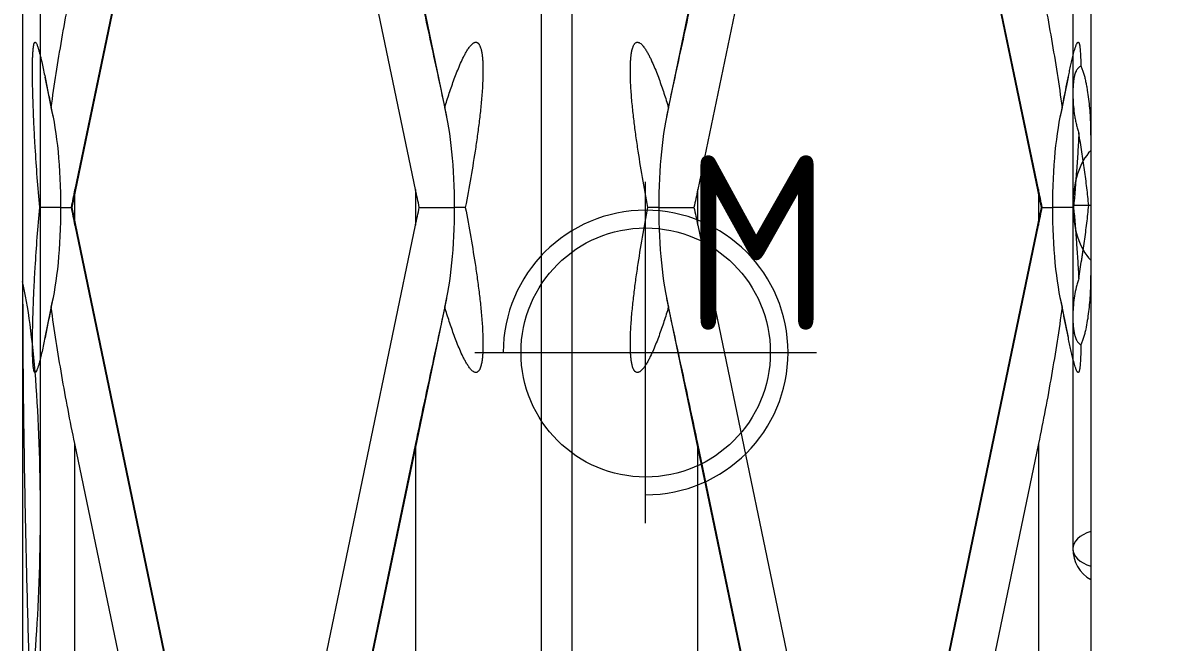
# Model space of a CAD drawing. Header units: millimetres. Extents: x -11315 to -10468, y 63511 to 64027.
# Drawn here: x -11283.1 to -11219.5, y 63875.8 to 63910.7 of the extents above; entities that cross this region are included whole.
import ezdxf

# ---------------------------------------------------------------- set-up
doc = ezdxf.new("R2010")
doc.units = ezdxf.units.MM
doc.linetypes.add('CENTER', pattern=[0])
doc.linetypes.add('DASHED', pattern=[0])
for name, color, linetype, lineweight in [('DIM', 4, 'Continuous', 20), ('PUNCH', 2, 'Continuous', 20), ('PUNCH_W', 7, 'Continuous', 20)]:
    doc.layers.add(name, color=color, linetype=linetype, lineweight=lineweight)
doc.styles.add('gbenor', font='gbenor.shx', dxfattribs={"bigfont": 'gbcbig.shx'})
doc.styles.add('TXT', font='txt.shx', dxfattribs={"width": 0.8, "bigfont": 'ctxt.shx'})
doc.dimstyles.new('零件', dxfattribs={"dimscale": 1.5, "dimtxt": 8, "dimasz": 1, "dimexe": 0, "dimexo": 0, "dimgap": 0, "dimtad": 1, "dimtxsty": 'TXT', "dimcen": 0, "dimclrd": 252, "dimclre": 252, "dimclrt": 4, "dimazin": 3, "dimtp": 0.001, "dimtm": 0.001, "dimtfac": 1, "dimtmove": 0, "dimatfit": 3, "dimlwd": 5, "dimlwe": 5})

# ---------------------------------------------------------------- blocks, each defined once
blk = doc.blocks.new('*D1107')
at = {"layer": 'Defpoints', "color": 0}
for p in [(-11223.085, 63922.114), (-11210.635, 63922.114), (-11283.085, 63772.114)]:
    blk.add_point(p, dxfattribs=at)
at = {"layer": 'DIM', "color": 252, "linetype": 'Continuous', "lineweight": 5}
blk.add_line((-11223.085, 63922.114), (-11187.321, 63922.114), dxfattribs=at)
at = {"layer": 'DIM', "color": 4, "lineweight": 5, "insert": (-11198.978, 63928.114), "char_height": 12, "attachment_point": 5, "style": 'TXT'}
blk.add_mtext('150', dxfattribs=at)
blk = doc.blocks.new('*D1110')
at = {"layer": 'Defpoints', "color": 0}
for p in [(-11223.085, 63934.564), (-11223.085, 63922.114), (-11283.085, 63772.114)]:
    blk.add_point(p, dxfattribs=at)
at = {"layer": 'DIM', "color": 252, "linetype": 'Continuous', "lineweight": 5}
for p, q in [((-11223.085, 63931.564), (-11223.085, 63949.649)), ((-11223.085, 63928.564), (-11223.085, 63931.564)), ((-11223.085, 63922.114), (-11223.085, 63928.564))]:
    blk.add_line(p, q, dxfattribs=at)
at = {"layer": 'DIM', "color": 4, "lineweight": 5, "insert": (-11229.085, 63942.107), "char_height": 12, "attachment_point": 5, "rotation": 90, "style": 'TXT'}
blk.add_mtext('60', dxfattribs=at)

msp = doc.modelspace()

# ---------------------------------------------------------------- linework, layer by layer
at = {"layer": 'PUNCH', "color": 11, "linetype": 'Continuous', "lineweight": 5}
for p, q in [((-11283.085, 63922.114), (-11283.085, 63772.114)), ((-11223.085, 63922.114), (-11223.085, 63772.114))]:
    msp.add_line(p, q, dxfattribs=at)
at = {"layer": 'PUNCH', "color": 11, "linetype": 'DASHED', "lineweight": 5, "ltscale": 0.554867}
for p, q in [((-11282.085, 63883.105), (-11282.085, 63922.114)), ((-11280.305, 63900.274), (-11275.763, 63922.114)), ((-11275.822, 63922.114), (-11280.156, 63901.275)), ((-11261.014, 63901.275), (-11265.348, 63922.114)), ((-11259.258, 63905.389), (-11262.736, 63922.114)), ((-11243.435, 63922.114), (-11246.913, 63905.389)), ((-11240.822, 63922.114), (-11245.156, 63901.275)), ((-11230.407, 63922.114), (-11225.865, 63900.274)), ((-11226.014, 63901.275), (-11230.348, 63922.114)), ((-11224.085, 63919.691), (-11224.085, 63900.384)), ((-11281.369, 63905.389), (-11281.827, 63907.587)), ((-11224.344, 63907.587), (-11224.801, 63905.389)), ((-11280.934, 63900.274), (-11282.126, 63900.274)), ((-11280.934, 63900.274), (-11280.305, 63900.274)), ((-11270.313, 63852.229), (-11280.305, 63900.274)), ((-11260.801, 63900.274), (-11258.822, 63900.274)), ((-11258.217, 63900.274), (-11258.822, 63900.274)), ((-11247.348, 63900.274), (-11247.954, 63900.274)), ((-11247.348, 63900.274), (-11245.37, 63900.274)), ((-11225.865, 63900.274), (-11235.857, 63852.229)), ((-11225.865, 63900.274), (-11225.237, 63900.274)), ((-11224.045, 63900.274), (-11225.237, 63900.274)), ((-11224.085, 63900.384), (-11224.085, 63881.077)), ((-11223.085, 63900.384), (-11224.085, 63900.384)), ((-11280.156, 63899.273), (-11270.585, 63853.252)), ((-11270.585, 63853.252), (-11261.014, 63899.273)), ((-11245.156, 63899.273), (-11235.585, 63853.252)), ((-11235.585, 63853.252), (-11226.014, 63899.273)), ((-11281.827, 63892.96), (-11281.369, 63895.159)), ((-11269.25, 63847.114), (-11259.258, 63895.159)), ((-11246.913, 63895.159), (-11236.921, 63847.114)), ((-11224.801, 63895.159), (-11224.344, 63892.96)), ((-11271.862, 63847.114), (-11280.156, 63886.996)), ((-11261.014, 63886.996), (-11269.309, 63847.114)), ((-11236.862, 63847.114), (-11245.156, 63886.996)), ((-11226.014, 63886.996), (-11234.309, 63847.114)), ((-11282.085, 63847.114), (-11282.085, 63883.106))]:
    msp.add_line(p, q, dxfattribs=at)
at = {"layer": 'PUNCH', "color": 155, "linetype": 'DASHED', "lineweight": 5, "ltscale": 0.554867}
for p, q in [((-11253.943, 63858.372), (-11253.943, 63922.114)), ((-11252.227, 63922.114), (-11252.227, 63858.372)), ((-11280.156, 63899.273), (-11280.156, 63901.275)), ((-11261.014, 63901.275), (-11261.014, 63899.273)), ((-11245.156, 63899.273), (-11245.156, 63901.275)), ((-11226.014, 63901.275), (-11226.014, 63899.273)), ((-11280.156, 63807.231), (-11280.156, 63886.996)), ((-11261.014, 63886.996), (-11261.014, 63856.063)), ((-11245.156, 63856.063), (-11245.156, 63886.996)), ((-11226.014, 63886.996), (-11226.014, 63807.231))]:
    msp.add_line(p, q, dxfattribs=at)
at = {"layer": 'PUNCH', "color": 42, "linetype": 'Continuous', "lineweight": 5}
msp.add_circle((-11248.085, 63892.114), 7.003, dxfattribs=at)
msp.add_arc((-11248.085, 63892.114), 8, 270, 180, dxfattribs=at)
at = {"layer": 'PUNCH', "color": 11, "linetype": 'DASHED', "lineweight": 5, "ltscale": 0.554867}
msp.add_arc((-11222.085, 63881.077), 2, 180, 240, dxfattribs=at)
for centre, major_axis, ratio, start_param, end_param in [((-11282.348, 63900.274), (0, 7.088), 0.199522, 4.712389, 5.625266), ((-11260.237, 63900.274), (0, 7.088), 0.199522, 4.712389, 5.625266), ((-11245.934, 63900.274), (0, 7.088), 0.199522, 0.657919, 1.570796), ((-11223.822, 63900.274), (0, 7.088), 0.199522, 0.657919, 1.570796), ((-11222.085, 63900.384), (0, 3.551), 0.563167, 0.523599, 1.570796), ((-11282.348, 63900.274), (0, 7.088), 0.199522, 3.799512, 4.712389), ((-11260.237, 63900.274), (0, 7.088), 0.199522, 3.799512, 4.712389), ((-11245.934, 63900.274), (0, 7.088), 0.199522, 1.570796, 2.483674), ((-11223.822, 63900.274), (0, 7.088), 0.199522, 1.570796, 2.483674), ((-11222.085, 63900.384), (0, 3.551), 0.563167, 1.570796, 2.617994), ((-11284.085, 63883.105), (0, 15.002), 0.133313, 3.665191, 5.759587)]:
    msp.add_ellipse(centre, major_axis=major_axis, ratio=ratio, start_param=start_param, end_param=end_param, dxfattribs=at)
at = {"layer": 'PUNCH', "color": 155, "linetype": 'DASHED', "lineweight": 5, "ltscale": 0.554867}
msp.add_ellipse((-11222.085, 63881.077), major_axis=(2, 0), ratio=0.563167, start_param=2.094395, end_param=4.18879, dxfattribs=at)
at = {"layer": 'PUNCH', "color": 11, "linetype": 'DASHED', "lineweight": 5, "ltscale": 0.554867}
for points, knots in [([(-11281.484, 63905.882), (-11281.394, 63906.524), (-11281.299, 63907.165), (-11281.1, 63908.446), (-11280.994, 63909.085), (-11280.774, 63910.363), (-11280.658, 63911.002), (-11280.415, 63912.277), (-11280.289, 63912.915), (-11280.156, 63913.552)], [0, 0, 0, 0, 0.25, 0.25, 0.5, 0.5, 0.75, 0.75, 1, 1, 1, 1]), ([(-11261.014, 63913.552), (-11260.882, 63912.915), (-11260.748, 63912.278), (-11260.477, 63911.003), (-11260.341, 63910.365), (-11260.065, 63909.086), (-11259.927, 63908.446), (-11259.649, 63907.166), (-11259.51, 63906.524), (-11259.372, 63905.882)], [0, 0, 0, 0, 0.25, 0.25, 0.5, 0.5, 0.75, 0.75, 1, 1, 1, 1]), ([(-11246.799, 63905.882), (-11246.661, 63906.524), (-11246.522, 63907.165), (-11246.244, 63908.446), (-11246.106, 63909.085), (-11245.83, 63910.363), (-11245.694, 63911.002), (-11245.423, 63912.277), (-11245.289, 63912.915), (-11245.156, 63913.552)], [0, 0, 0, 0, 0.25, 0.25, 0.5, 0.5, 0.75, 0.75, 1, 1, 1, 1]), ([(-11226.014, 63913.552), (-11225.882, 63912.915), (-11225.755, 63912.278), (-11225.513, 63911.003), (-11225.397, 63910.365), (-11225.176, 63909.086), (-11225.071, 63908.446), (-11224.871, 63907.166), (-11224.777, 63906.524), (-11224.687, 63905.882)], [0, 0, 0, 0, 0.25, 0.25, 0.5, 0.5, 0.75, 0.75, 1, 1, 1, 1]), ([(-11282.126, 63900.274), (-11282.177, 63900.835), (-11282.223, 63901.396), (-11282.307, 63902.521), (-11282.345, 63903.085), (-11282.396, 63903.932), (-11282.412, 63904.215), (-11282.441, 63904.781), (-11282.454, 63905.065), (-11282.479, 63905.633), (-11282.49, 63905.918), (-11282.504, 63906.346), (-11282.508, 63906.489), (-11282.515, 63906.775), (-11282.519, 63906.918), (-11282.525, 63907.205), (-11282.527, 63907.349), (-11282.53, 63907.635), (-11282.531, 63907.779), (-11282.532, 63908.065), (-11282.531, 63908.209), (-11282.528, 63908.424), (-11282.526, 63908.495), (-11282.523, 63908.638), (-11282.521, 63908.71), (-11282.516, 63908.817), (-11282.515, 63908.853), (-11282.511, 63908.924), (-11282.509, 63908.96), (-11282.504, 63909.031), (-11282.502, 63909.066), (-11282.496, 63909.136), (-11282.493, 63909.171), (-11282.486, 63909.24), (-11282.482, 63909.274), (-11282.475, 63909.324), (-11282.472, 63909.341), (-11282.467, 63909.373), (-11282.464, 63909.39), (-11282.457, 63909.421), (-11282.454, 63909.436), (-11282.448, 63909.458), (-11282.446, 63909.465), (-11282.442, 63909.479), (-11282.44, 63909.486), (-11282.433, 63909.505), (-11282.428, 63909.516), (-11282.417, 63909.536), (-11282.411, 63909.544), (-11282.401, 63909.552), (-11282.398, 63909.554), (-11282.391, 63909.556), (-11282.388, 63909.557), (-11282.381, 63909.557), (-11282.378, 63909.557), (-11282.371, 63909.555), (-11282.368, 63909.553), (-11282.358, 63909.547), (-11282.351, 63909.541), (-11282.339, 63909.526), (-11282.332, 63909.518), (-11282.315, 63909.49), (-11282.303, 63909.468), (-11282.282, 63909.42), (-11282.272, 63909.395), (-11282.252, 63909.343), (-11282.242, 63909.315), (-11282.224, 63909.26), (-11282.215, 63909.232), (-11282.197, 63909.174), (-11282.188, 63909.145), (-11282.171, 63909.085), (-11282.163, 63909.055), (-11282.138, 63908.964), (-11282.122, 63908.903), (-11282.091, 63908.779), (-11282.076, 63908.716), (-11282.03, 63908.527), (-11282.001, 63908.399), (-11281.944, 63908.141), (-11281.916, 63908.011), (-11281.86, 63907.75), (-11281.833, 63907.618), (-11281.778, 63907.354), (-11281.751, 63907.222), (-11281.697, 63906.955), (-11281.67, 63906.822), (-11281.59, 63906.42), (-11281.537, 63906.152), (-11281.484, 63905.882)], [0, 0, 0, 0, 0.125, 0.125, 0.25, 0.25, 0.3125, 0.3125, 0.375, 0.375, 0.4375, 0.4375, 0.46875, 0.46875, 0.5, 0.5, 0.53125, 0.53125, 0.5625, 0.5625, 0.59375, 0.59375, 0.609375, 0.609375, 0.625, 0.625, 0.632813, 0.632813, 0.640625, 0.640625, 0.648438, 0.648438, 0.65625, 0.65625, 0.664063, 0.664063, 0.667969, 0.667969, 0.671875, 0.671875, 0.675781, 0.675781, 0.677734, 0.677734, 0.679688, 0.679688, 0.683594, 0.683594, 0.6875, 0.6875, 0.689453, 0.689453, 0.691406, 0.691406, 0.693359, 0.693359, 0.695313, 0.695313, 0.699219, 0.699219, 0.703125, 0.703125, 0.710938, 0.710938, 0.71875, 0.71875, 0.726563, 0.726563, 0.734375, 0.734375, 0.742188, 0.742188, 0.75, 0.75, 0.765625, 0.765625, 0.78125, 0.78125, 0.8125, 0.8125, 0.84375, 0.84375, 0.875, 0.875, 0.90625, 0.90625, 0.9375, 0.9375, 1, 1, 1, 1]), ([(-11259.372, 63905.882), (-11259.289, 63906.153), (-11259.204, 63906.423), (-11259.07, 63906.825), (-11259.025, 63906.959), (-11258.932, 63907.226), (-11258.885, 63907.36), (-11258.787, 63907.625), (-11258.737, 63907.757), (-11258.633, 63908.019), (-11258.579, 63908.15), (-11258.468, 63908.408), (-11258.409, 63908.537), (-11258.317, 63908.727), (-11258.285, 63908.79), (-11258.219, 63908.914), (-11258.185, 63908.976), (-11258.114, 63909.096), (-11258.076, 63909.156), (-11258.017, 63909.242), (-11257.996, 63909.27), (-11257.954, 63909.326), (-11257.932, 63909.353), (-11257.886, 63909.404), (-11257.862, 63909.429), (-11257.824, 63909.463), (-11257.811, 63909.475), (-11257.783, 63909.496), (-11257.769, 63909.506), (-11257.74, 63909.523), (-11257.725, 63909.531), (-11257.693, 63909.545), (-11257.677, 63909.55), (-11257.652, 63909.555), (-11257.643, 63909.556), (-11257.627, 63909.557), (-11257.618, 63909.557), (-11257.593, 63909.555), (-11257.576, 63909.551), (-11257.552, 63909.542), (-11257.544, 63909.538), (-11257.529, 63909.529), (-11257.522, 63909.525), (-11257.508, 63909.514), (-11257.501, 63909.508), (-11257.488, 63909.496), (-11257.482, 63909.49), (-11257.465, 63909.47), (-11257.454, 63909.456), (-11257.434, 63909.427), (-11257.425, 63909.411), (-11257.4, 63909.364), (-11257.386, 63909.331), (-11257.361, 63909.264), (-11257.35, 63909.23), (-11257.335, 63909.178), (-11257.331, 63909.16), (-11257.322, 63909.125), (-11257.318, 63909.108), (-11257.307, 63909.055), (-11257.3, 63909.02), (-11257.281, 63908.914), (-11257.272, 63908.843), (-11257.256, 63908.701), (-11257.249, 63908.63), (-11257.239, 63908.487), (-11257.235, 63908.415), (-11257.229, 63908.272), (-11257.227, 63908.2), (-11257.225, 63908.057), (-11257.225, 63907.985), (-11257.226, 63907.77), (-11257.229, 63907.626), (-11257.238, 63907.34), (-11257.245, 63907.197), (-11257.27, 63906.769), (-11257.292, 63906.484), (-11257.344, 63905.915), (-11257.374, 63905.631), (-11257.439, 63905.064), (-11257.475, 63904.78), (-11257.552, 63904.214), (-11257.592, 63903.931), (-11257.72, 63903.083), (-11257.812, 63902.52), (-11258.008, 63901.395), (-11258.11, 63900.834), (-11258.217, 63900.274)], [0, 0, 0, 0, 0.0625, 0.0625, 0.09375, 0.09375, 0.125, 0.125, 0.15625, 0.15625, 0.1875, 0.1875, 0.21875, 0.21875, 0.234375, 0.234375, 0.25, 0.25, 0.265625, 0.265625, 0.273438, 0.273438, 0.28125, 0.28125, 0.289063, 0.289063, 0.292969, 0.292969, 0.296875, 0.296875, 0.300781, 0.300781, 0.304688, 0.304688, 0.306641, 0.306641, 0.308594, 0.308594, 0.3125, 0.3125, 0.314453, 0.314453, 0.316406, 0.316406, 0.318359, 0.318359, 0.320313, 0.320313, 0.324219, 0.324219, 0.328125, 0.328125, 0.335938, 0.335938, 0.34375, 0.34375, 0.347656, 0.347656, 0.351563, 0.351563, 0.359375, 0.359375, 0.375, 0.375, 0.390625, 0.390625, 0.40625, 0.40625, 0.421875, 0.421875, 0.4375, 0.4375, 0.46875, 0.46875, 0.5, 0.5, 0.5625, 0.5625, 0.625, 0.625, 0.6875, 0.6875, 0.75, 0.75, 0.875, 0.875, 1, 1, 1, 1]), ([(-11247.954, 63900.274), (-11248.06, 63900.835), (-11248.163, 63901.396), (-11248.359, 63902.521), (-11248.451, 63903.085), (-11248.578, 63903.932), (-11248.619, 63904.215), (-11248.695, 63904.781), (-11248.731, 63905.065), (-11248.797, 63905.633), (-11248.827, 63905.918), (-11248.866, 63906.346), (-11248.878, 63906.489), (-11248.9, 63906.775), (-11248.91, 63906.918), (-11248.926, 63907.205), (-11248.933, 63907.349), (-11248.942, 63907.635), (-11248.945, 63907.779), (-11248.946, 63908.065), (-11248.944, 63908.209), (-11248.935, 63908.424), (-11248.931, 63908.495), (-11248.921, 63908.638), (-11248.914, 63908.71), (-11248.902, 63908.817), (-11248.897, 63908.853), (-11248.887, 63908.924), (-11248.881, 63908.96), (-11248.869, 63909.031), (-11248.862, 63909.066), (-11248.846, 63909.136), (-11248.837, 63909.171), (-11248.818, 63909.24), (-11248.806, 63909.274), (-11248.787, 63909.324), (-11248.78, 63909.341), (-11248.765, 63909.373), (-11248.757, 63909.39), (-11248.74, 63909.421), (-11248.73, 63909.436), (-11248.715, 63909.458), (-11248.709, 63909.465), (-11248.698, 63909.479), (-11248.692, 63909.486), (-11248.674, 63909.505), (-11248.661, 63909.516), (-11248.632, 63909.536), (-11248.616, 63909.544), (-11248.592, 63909.552), (-11248.583, 63909.554), (-11248.567, 63909.556), (-11248.558, 63909.557), (-11248.541, 63909.557), (-11248.533, 63909.557), (-11248.516, 63909.555), (-11248.507, 63909.553), (-11248.483, 63909.547), (-11248.467, 63909.541), (-11248.436, 63909.526), (-11248.421, 63909.518), (-11248.378, 63909.49), (-11248.351, 63909.468), (-11248.3, 63909.42), (-11248.276, 63909.395), (-11248.23, 63909.343), (-11248.209, 63909.315), (-11248.167, 63909.26), (-11248.147, 63909.232), (-11248.107, 63909.174), (-11248.088, 63909.145), (-11248.051, 63909.085), (-11248.033, 63909.055), (-11247.979, 63908.964), (-11247.945, 63908.903), (-11247.88, 63908.779), (-11247.849, 63908.716), (-11247.757, 63908.527), (-11247.699, 63908.399), (-11247.588, 63908.141), (-11247.535, 63908.011), (-11247.431, 63907.75), (-11247.381, 63907.618), (-11247.284, 63907.354), (-11247.237, 63907.222), (-11247.144, 63906.955), (-11247.099, 63906.822), (-11246.966, 63906.42), (-11246.881, 63906.152), (-11246.799, 63905.882)], [0, 0, 0, 0, 0.125, 0.125, 0.25, 0.25, 0.3125, 0.3125, 0.375, 0.375, 0.4375, 0.4375, 0.46875, 0.46875, 0.5, 0.5, 0.53125, 0.53125, 0.5625, 0.5625, 0.59375, 0.59375, 0.609375, 0.609375, 0.625, 0.625, 0.632812, 0.632812, 0.640625, 0.640625, 0.648437, 0.648437, 0.65625, 0.65625, 0.664062, 0.664062, 0.667969, 0.667969, 0.671875, 0.671875, 0.675781, 0.675781, 0.677734, 0.677734, 0.679687, 0.679687, 0.683594, 0.683594, 0.6875, 0.6875, 0.689453, 0.689453, 0.691406, 0.691406, 0.693359, 0.693359, 0.695312, 0.695312, 0.699219, 0.699219, 0.703125, 0.703125, 0.710937, 0.710937, 0.71875, 0.71875, 0.726562, 0.726562, 0.734375, 0.734375, 0.742187, 0.742187, 0.75, 0.75, 0.765625, 0.765625, 0.78125, 0.78125, 0.8125, 0.8125, 0.84375, 0.84375, 0.875, 0.875, 0.90625, 0.90625, 0.9375, 0.9375, 1, 1, 1, 1]), ([(-11224.687, 63905.882), (-11224.643, 63906.107), (-11224.598, 63906.33), (-11224.509, 63906.777), (-11224.465, 63906.999), (-11224.375, 63907.441), (-11224.329, 63907.661), (-11224.26, 63907.988), (-11224.236, 63908.096), (-11224.189, 63908.311), (-11224.165, 63908.418), (-11224.128, 63908.577), (-11224.116, 63908.63), (-11224.09, 63908.735), (-11224.077, 63908.787), (-11224.051, 63908.891), (-11224.038, 63908.942), (-11224.011, 63909.043), (-11223.997, 63909.092), (-11223.976, 63909.166), (-11223.969, 63909.19), (-11223.954, 63909.238), (-11223.946, 63909.261), (-11223.931, 63909.308), (-11223.923, 63909.33), (-11223.907, 63909.374), (-11223.899, 63909.395), (-11223.882, 63909.436), (-11223.873, 63909.456), (-11223.859, 63909.483), (-11223.854, 63909.492), (-11223.844, 63909.508), (-11223.84, 63909.516), (-11223.829, 63909.529), (-11223.824, 63909.536), (-11223.816, 63909.543), (-11223.813, 63909.546), (-11223.808, 63909.55), (-11223.805, 63909.552), (-11223.797, 63909.556), (-11223.791, 63909.557), (-11223.78, 63909.557), (-11223.772, 63909.554), (-11223.764, 63909.547), (-11223.759, 63909.542), (-11223.756, 63909.538), (-11223.749, 63909.528), (-11223.745, 63909.519), (-11223.738, 63909.505), (-11223.736, 63909.5), (-11223.732, 63909.49), (-11223.731, 63909.484), (-11223.725, 63909.468), (-11223.722, 63909.456), (-11223.716, 63909.432), (-11223.713, 63909.419), (-11223.707, 63909.393), (-11223.705, 63909.38), (-11223.698, 63909.34), (-11223.694, 63909.312), (-11223.687, 63909.256), (-11223.683, 63909.228), (-11223.678, 63909.171), (-11223.675, 63909.141), (-11223.668, 63909.054), (-11223.664, 63908.996), (-11223.657, 63908.878), (-11223.655, 63908.819), (-11223.65, 63908.701), (-11223.648, 63908.642), (-11223.643, 63908.465), (-11223.641, 63908.346), (-11223.64, 63908.227)], [0, 0, 0, 0, 0.125, 0.125, 0.25, 0.25, 0.375, 0.375, 0.4375, 0.4375, 0.5, 0.5, 0.53125, 0.53125, 0.5625, 0.5625, 0.59375, 0.59375, 0.625, 0.625, 0.640625, 0.640625, 0.65625, 0.65625, 0.671875, 0.671875, 0.6875, 0.6875, 0.703125, 0.703125, 0.710938, 0.710938, 0.71875, 0.71875, 0.726563, 0.726563, 0.730469, 0.730469, 0.734375, 0.734375, 0.742188, 0.742188, 0.75, 0.753906, 0.753906, 0.757813, 0.757813, 0.765625, 0.765625, 0.769531, 0.769531, 0.773438, 0.773438, 0.78125, 0.78125, 0.789063, 0.789063, 0.796875, 0.796875, 0.8125, 0.8125, 0.828125, 0.828125, 0.84375, 0.84375, 0.875, 0.875, 0.90625, 0.90625, 0.9375, 0.9375, 1, 1, 1, 1]), ([(-11223.64, 63908.227), (-11223.667, 63908.21), (-11223.693, 63908.192), (-11223.73, 63908.162), (-11223.742, 63908.151), (-11223.766, 63908.129), (-11223.778, 63908.117), (-11223.811, 63908.08), (-11223.843, 63908.041), (-11223.871, 63907.996), (-11223.889, 63907.964), (-11223.898, 63907.948), (-11223.923, 63907.897), (-11223.937, 63907.862), (-11223.964, 63907.787), (-11223.976, 63907.749), (-11223.992, 63907.689), (-11223.997, 63907.668), (-11224.006, 63907.627), (-11224.01, 63907.607), (-11224.022, 63907.545), (-11224.03, 63907.503), (-11224.042, 63907.42), (-11224.047, 63907.377), (-11224.057, 63907.293), (-11224.061, 63907.25), (-11224.072, 63907.122), (-11224.077, 63907.036), (-11224.083, 63906.867), (-11224.085, 63906.782), (-11224.086, 63906.612), (-11224.084, 63906.528), (-11224.077, 63906.274), (-11224.066, 63906.106), (-11224.036, 63905.769), (-11224.015, 63905.601), (-11223.975, 63905.35), (-11223.96, 63905.266), (-11223.927, 63905.099), (-11223.909, 63905.017), (-11223.869, 63904.852), (-11223.848, 63904.77), (-11223.801, 63904.607), (-11223.775, 63904.526), (-11223.747, 63904.446)], [0, 0, 0, 0, 0.03125, 0.03125, 0.046875, 0.046875, 0.0625, 0.0625, 0.09375, 0.109375, 0.109375, 0.125, 0.125, 0.15625, 0.15625, 0.1875, 0.1875, 0.203125, 0.203125, 0.21875, 0.21875, 0.25, 0.25, 0.28125, 0.28125, 0.3125, 0.3125, 0.375, 0.375, 0.4375, 0.4375, 0.5, 0.5, 0.625, 0.625, 0.75, 0.75, 0.8125, 0.8125, 0.875, 0.875, 0.9375, 0.9375, 1, 1, 1, 1]), ([(-11223.64, 63908.227), (-11223.625, 63908.197), (-11223.611, 63908.165), (-11223.583, 63908.1), (-11223.57, 63908.066), (-11223.532, 63907.963), (-11223.508, 63907.892), (-11223.463, 63907.744), (-11223.442, 63907.669), (-11223.402, 63907.514), (-11223.384, 63907.435), (-11223.349, 63907.275), (-11223.332, 63907.193), (-11223.302, 63907.03), (-11223.287, 63906.947), (-11223.247, 63906.698), (-11223.223, 63906.529), (-11223.182, 63906.188), (-11223.164, 63906.016), (-11223.135, 63905.669), (-11223.123, 63905.494), (-11223.104, 63905.142), (-11223.097, 63904.964), (-11223.088, 63904.608), (-11223.085, 63904.429), (-11223.085, 63904.249)], [0, 0, 0, 0, 0.03125, 0.03125, 0.0625, 0.0625, 0.125, 0.125, 0.1875, 0.1875, 0.25, 0.25, 0.3125, 0.3125, 0.375, 0.375, 0.5, 0.5, 0.625, 0.625, 0.75, 0.75, 0.875, 0.875, 1, 1, 1, 1]), ([(-11223.747, 63904.446), (-11223.765, 63904.096), (-11223.785, 63903.747), (-11223.829, 63903.05), (-11223.852, 63902.701), (-11223.926, 63901.659), (-11223.982, 63900.966), (-11224.045, 63900.274)], [0, 0, 0, 0, 0.25, 0.25, 0.5, 0.5, 1, 1, 1, 1]), ([(-11223.195, 63900.384), (-11223.225, 63900.711), (-11223.26, 63901.041), (-11223.32, 63901.54), (-11223.341, 63901.707), (-11223.385, 63902.042), (-11223.408, 63902.21), (-11223.48, 63902.716), (-11223.531, 63903.056), (-11223.638, 63903.745), (-11223.693, 63904.093), (-11223.747, 63904.446)], [0, 0, 0, 0, 0.25, 0.25, 0.375, 0.375, 0.5, 0.5, 0.75, 0.75, 1, 1, 1, 1]), ([(-11281.484, 63894.665), (-11281.537, 63894.395), (-11281.59, 63894.125), (-11281.671, 63893.722), (-11281.698, 63893.588), (-11281.752, 63893.321), (-11281.779, 63893.188), (-11281.834, 63892.923), (-11281.862, 63892.791), (-11281.918, 63892.529), (-11281.946, 63892.398), (-11282.003, 63892.139), (-11282.033, 63892.011), (-11282.078, 63891.821), (-11282.094, 63891.758), (-11282.125, 63891.633), (-11282.141, 63891.572), (-11282.174, 63891.451), (-11282.191, 63891.392), (-11282.218, 63891.306), (-11282.227, 63891.277), (-11282.246, 63891.222), (-11282.255, 63891.195), (-11282.275, 63891.144), (-11282.286, 63891.119), (-11282.302, 63891.084), (-11282.307, 63891.073), (-11282.319, 63891.052), (-11282.325, 63891.042), (-11282.337, 63891.024), (-11282.343, 63891.016), (-11282.356, 63891.003), (-11282.362, 63890.998), (-11282.372, 63890.993), (-11282.376, 63890.991), (-11282.382, 63890.99), (-11282.386, 63890.99), (-11282.396, 63890.992), (-11282.402, 63890.996), (-11282.411, 63891.006), (-11282.414, 63891.01), (-11282.42, 63891.018), (-11282.423, 63891.023), (-11282.428, 63891.034), (-11282.431, 63891.039), (-11282.436, 63891.051), (-11282.438, 63891.058), (-11282.445, 63891.077), (-11282.449, 63891.091), (-11282.456, 63891.121), (-11282.46, 63891.137), (-11282.469, 63891.184), (-11282.474, 63891.217), (-11282.483, 63891.284), (-11282.487, 63891.318), (-11282.492, 63891.37), (-11282.494, 63891.387), (-11282.497, 63891.422), (-11282.499, 63891.44), (-11282.503, 63891.493), (-11282.505, 63891.528), (-11282.512, 63891.634), (-11282.515, 63891.705), (-11282.521, 63891.847), (-11282.523, 63891.918), (-11282.527, 63892.061), (-11282.528, 63892.132), (-11282.53, 63892.276), (-11282.531, 63892.347), (-11282.531, 63892.491), (-11282.532, 63892.563), (-11282.531, 63892.778), (-11282.53, 63892.921), (-11282.527, 63893.208), (-11282.524, 63893.35), (-11282.516, 63893.779), (-11282.508, 63894.063), (-11282.489, 63894.632), (-11282.479, 63894.916), (-11282.454, 63895.484), (-11282.441, 63895.767), (-11282.412, 63896.334), (-11282.396, 63896.617), (-11282.345, 63897.465), (-11282.307, 63898.028), (-11282.223, 63899.153), (-11282.176, 63899.714), (-11282.126, 63900.274)], [0, 0, 0, 0, 0.0625, 0.0625, 0.09375, 0.09375, 0.125, 0.125, 0.15625, 0.15625, 0.1875, 0.1875, 0.21875, 0.21875, 0.234375, 0.234375, 0.25, 0.25, 0.265625, 0.265625, 0.273438, 0.273438, 0.28125, 0.28125, 0.289063, 0.289063, 0.292969, 0.292969, 0.296875, 0.296875, 0.300781, 0.300781, 0.304688, 0.304688, 0.306641, 0.306641, 0.308594, 0.308594, 0.3125, 0.3125, 0.314453, 0.314453, 0.316406, 0.316406, 0.318359, 0.318359, 0.320313, 0.320313, 0.324219, 0.324219, 0.328125, 0.328125, 0.335938, 0.335938, 0.34375, 0.34375, 0.347656, 0.347656, 0.351563, 0.351563, 0.359375, 0.359375, 0.375, 0.375, 0.390625, 0.390625, 0.40625, 0.40625, 0.421875, 0.421875, 0.4375, 0.4375, 0.46875, 0.46875, 0.5, 0.5, 0.5625, 0.5625, 0.625, 0.625, 0.6875, 0.6875, 0.75, 0.75, 0.875, 0.875, 1, 1, 1, 1]), ([(-11258.217, 63900.274), (-11258.11, 63899.713), (-11258.007, 63899.152), (-11257.812, 63898.027), (-11257.72, 63897.463), (-11257.592, 63896.616), (-11257.552, 63896.333), (-11257.475, 63895.766), (-11257.439, 63895.483), (-11257.373, 63894.914), (-11257.343, 63894.63), (-11257.304, 63894.202), (-11257.292, 63894.059), (-11257.271, 63893.773), (-11257.261, 63893.629), (-11257.245, 63893.342), (-11257.238, 63893.199), (-11257.228, 63892.912), (-11257.225, 63892.769), (-11257.225, 63892.482), (-11257.227, 63892.339), (-11257.236, 63892.124), (-11257.24, 63892.053), (-11257.25, 63891.909), (-11257.256, 63891.838), (-11257.269, 63891.731), (-11257.273, 63891.695), (-11257.284, 63891.623), (-11257.289, 63891.588), (-11257.302, 63891.517), (-11257.309, 63891.481), (-11257.325, 63891.411), (-11257.333, 63891.377), (-11257.353, 63891.308), (-11257.364, 63891.274), (-11257.383, 63891.224), (-11257.39, 63891.207), (-11257.405, 63891.174), (-11257.413, 63891.158), (-11257.431, 63891.127), (-11257.44, 63891.111), (-11257.456, 63891.09), (-11257.461, 63891.082), (-11257.472, 63891.069), (-11257.478, 63891.062), (-11257.497, 63891.043), (-11257.51, 63891.031), (-11257.539, 63891.012), (-11257.554, 63891.004), (-11257.579, 63890.996), (-11257.587, 63890.994), (-11257.604, 63890.991), (-11257.613, 63890.991), (-11257.629, 63890.99), (-11257.638, 63890.991), (-11257.655, 63890.993), (-11257.663, 63890.995), (-11257.688, 63891.001), (-11257.704, 63891.007), (-11257.735, 63891.022), (-11257.75, 63891.03), (-11257.793, 63891.058), (-11257.82, 63891.08), (-11257.871, 63891.128), (-11257.895, 63891.153), (-11257.94, 63891.205), (-11257.962, 63891.232), (-11258.004, 63891.288), (-11258.024, 63891.316), (-11258.063, 63891.374), (-11258.082, 63891.403), (-11258.12, 63891.462), (-11258.138, 63891.492), (-11258.191, 63891.583), (-11258.225, 63891.645), (-11258.291, 63891.769), (-11258.322, 63891.832), (-11258.414, 63892.021), (-11258.472, 63892.149), (-11258.583, 63892.406), (-11258.636, 63892.536), (-11258.739, 63892.798), (-11258.789, 63892.929), (-11258.886, 63893.193), (-11258.934, 63893.326), (-11259.026, 63893.592), (-11259.072, 63893.726), (-11259.205, 63894.127), (-11259.29, 63894.396), (-11259.372, 63894.665)], [0, 0, 0, 0, 0.125, 0.125, 0.25, 0.25, 0.3125, 0.3125, 0.375, 0.375, 0.4375, 0.4375, 0.46875, 0.46875, 0.5, 0.5, 0.53125, 0.53125, 0.5625, 0.5625, 0.59375, 0.59375, 0.609375, 0.609375, 0.625, 0.625, 0.632813, 0.632813, 0.640625, 0.640625, 0.648438, 0.648438, 0.65625, 0.65625, 0.664063, 0.664063, 0.667969, 0.667969, 0.671875, 0.671875, 0.675781, 0.675781, 0.677734, 0.677734, 0.679688, 0.679688, 0.683594, 0.683594, 0.6875, 0.6875, 0.689453, 0.689453, 0.691406, 0.691406, 0.693359, 0.693359, 0.695313, 0.695313, 0.699219, 0.699219, 0.703125, 0.703125, 0.710938, 0.710938, 0.71875, 0.71875, 0.726563, 0.726563, 0.734375, 0.734375, 0.742188, 0.742188, 0.75, 0.75, 0.765625, 0.765625, 0.78125, 0.78125, 0.8125, 0.8125, 0.84375, 0.84375, 0.875, 0.875, 0.90625, 0.90625, 0.9375, 0.9375, 1, 1, 1, 1]), ([(-11246.799, 63894.665), (-11246.881, 63894.395), (-11246.967, 63894.125), (-11247.1, 63893.722), (-11247.146, 63893.588), (-11247.239, 63893.321), (-11247.286, 63893.188), (-11247.384, 63892.923), (-11247.434, 63892.791), (-11247.538, 63892.529), (-11247.591, 63892.398), (-11247.703, 63892.139), (-11247.761, 63892.011), (-11247.854, 63891.821), (-11247.886, 63891.758), (-11247.952, 63891.633), (-11247.986, 63891.572), (-11248.057, 63891.451), (-11248.094, 63891.392), (-11248.154, 63891.306), (-11248.174, 63891.277), (-11248.217, 63891.222), (-11248.239, 63891.195), (-11248.285, 63891.144), (-11248.309, 63891.119), (-11248.347, 63891.084), (-11248.36, 63891.073), (-11248.387, 63891.052), (-11248.402, 63891.042), (-11248.431, 63891.024), (-11248.446, 63891.016), (-11248.477, 63891.003), (-11248.494, 63890.998), (-11248.519, 63890.993), (-11248.527, 63890.991), (-11248.544, 63890.99), (-11248.553, 63890.99), (-11248.578, 63890.992), (-11248.595, 63890.996), (-11248.619, 63891.006), (-11248.626, 63891.01), (-11248.641, 63891.018), (-11248.649, 63891.023), (-11248.663, 63891.034), (-11248.669, 63891.039), (-11248.682, 63891.051), (-11248.688, 63891.058), (-11248.706, 63891.077), (-11248.717, 63891.091), (-11248.736, 63891.121), (-11248.746, 63891.137), (-11248.771, 63891.184), (-11248.785, 63891.217), (-11248.81, 63891.284), (-11248.821, 63891.318), (-11248.835, 63891.37), (-11248.84, 63891.387), (-11248.848, 63891.422), (-11248.853, 63891.44), (-11248.864, 63891.493), (-11248.871, 63891.528), (-11248.889, 63891.634), (-11248.899, 63891.705), (-11248.915, 63891.847), (-11248.921, 63891.918), (-11248.932, 63892.061), (-11248.935, 63892.132), (-11248.941, 63892.276), (-11248.943, 63892.347), (-11248.945, 63892.491), (-11248.946, 63892.563), (-11248.945, 63892.778), (-11248.942, 63892.921), (-11248.932, 63893.208), (-11248.926, 63893.35), (-11248.901, 63893.779), (-11248.879, 63894.063), (-11248.827, 63894.632), (-11248.797, 63894.916), (-11248.731, 63895.484), (-11248.695, 63895.767), (-11248.619, 63896.334), (-11248.578, 63896.617), (-11248.451, 63897.465), (-11248.358, 63898.028), (-11248.163, 63899.153), (-11248.06, 63899.714), (-11247.954, 63900.274)], [0, 0, 0, 0, 0.0625, 0.0625, 0.09375, 0.09375, 0.125, 0.125, 0.15625, 0.15625, 0.1875, 0.1875, 0.21875, 0.21875, 0.234375, 0.234375, 0.25, 0.25, 0.265625, 0.265625, 0.273438, 0.273438, 0.28125, 0.28125, 0.289063, 0.289063, 0.292969, 0.292969, 0.296875, 0.296875, 0.300781, 0.300781, 0.304688, 0.304688, 0.306641, 0.306641, 0.308594, 0.308594, 0.3125, 0.3125, 0.314453, 0.314453, 0.316406, 0.316406, 0.318359, 0.318359, 0.320313, 0.320313, 0.324219, 0.324219, 0.328125, 0.328125, 0.335938, 0.335938, 0.34375, 0.34375, 0.347656, 0.347656, 0.351563, 0.351563, 0.359375, 0.359375, 0.375, 0.375, 0.390625, 0.390625, 0.40625, 0.40625, 0.421875, 0.421875, 0.4375, 0.4375, 0.46875, 0.46875, 0.5, 0.5, 0.5625, 0.5625, 0.625, 0.625, 0.6875, 0.6875, 0.75, 0.75, 0.875, 0.875, 1, 1, 1, 1]), ([(-11224.045, 63900.274), (-11223.985, 63899.609), (-11223.931, 63898.942), (-11223.858, 63897.94), (-11223.836, 63897.606), (-11223.793, 63896.936), (-11223.774, 63896.601), (-11223.756, 63896.265)], [0, 0, 0, 0, 0.5, 0.5, 0.75, 0.75, 1, 1, 1, 1]), ([(-11223.756, 63896.265), (-11223.701, 63896.623), (-11223.645, 63896.977), (-11223.577, 63897.414), (-11223.564, 63897.502), (-11223.537, 63897.676), (-11223.498, 63897.937), (-11223.46, 63898.195), (-11223.387, 63898.709), (-11223.341, 63899.047), (-11223.261, 63899.719), (-11223.225, 63900.053), (-11223.195, 63900.384)], [0, 0, 0, 0, 0.25, 0.25, 0.3125, 0.3125, 0.375, 0.5, 0.5, 0.75, 0.75, 1, 1, 1, 1]), ([(-11283.085, 63896.097), (-11283.085, 63894.605), (-11283.079, 63893.112), (-11283.056, 63890.125), (-11283.039, 63888.632), (-11282.995, 63885.644), (-11282.969, 63884.15), (-11282.906, 63881.16), (-11282.871, 63879.665), (-11282.793, 63876.674), (-11282.751, 63875.177), (-11282.661, 63872.184), (-11282.614, 63870.686), (-11282.517, 63867.69), (-11282.467, 63866.191), (-11282.394, 63863.942), (-11282.369, 63863.192), (-11282.322, 63861.692), (-11282.298, 63860.941), (-11282.253, 63859.44), (-11282.231, 63858.689), (-11282.191, 63857.186), (-11282.171, 63856.435), (-11282.146, 63855.307), (-11282.138, 63854.931), (-11282.123, 63854.179), (-11282.116, 63853.803), (-11282.104, 63853.05), (-11282.099, 63852.674), (-11282.091, 63851.921), (-11282.088, 63851.545), (-11282.086, 63850.98), (-11282.085, 63850.792), (-11282.086, 63850.416), (-11282.086, 63850.227), (-11282.089, 63849.851), (-11282.091, 63849.663), (-11282.096, 63849.286), (-11282.1, 63849.098), (-11282.107, 63848.816), (-11282.11, 63848.722), (-11282.117, 63848.535), (-11282.12, 63848.441), (-11282.129, 63848.254), (-11282.134, 63848.16), (-11282.143, 63848.021), (-11282.146, 63847.974), (-11282.154, 63847.882), (-11282.158, 63847.836), (-11282.166, 63847.744), (-11282.171, 63847.698), (-11282.18, 63847.631), (-11282.184, 63847.609), (-11282.191, 63847.565), (-11282.194, 63847.543), (-11282.201, 63847.512), (-11282.203, 63847.501), (-11282.208, 63847.481), (-11282.211, 63847.471), (-11282.216, 63847.452), (-11282.219, 63847.443), (-11282.225, 63847.43), (-11282.226, 63847.426), (-11282.23, 63847.419), (-11282.232, 63847.415), (-11282.236, 63847.409), (-11282.239, 63847.406), (-11282.243, 63847.402), (-11282.245, 63847.4), (-11282.25, 63847.398), (-11282.252, 63847.398), (-11282.257, 63847.398), (-11282.26, 63847.399), (-11282.264, 63847.401), (-11282.267, 63847.403), (-11282.271, 63847.407), (-11282.273, 63847.41), (-11282.277, 63847.415), (-11282.279, 63847.418), (-11282.283, 63847.425), (-11282.285, 63847.429), (-11282.29, 63847.44), (-11282.294, 63847.448), (-11282.3, 63847.465), (-11282.303, 63847.473), (-11282.312, 63847.501), (-11282.317, 63847.52), (-11282.328, 63847.56), (-11282.332, 63847.58), (-11282.341, 63847.62), (-11282.345, 63847.641), (-11282.357, 63847.704), (-11282.365, 63847.746), (-11282.379, 63847.832), (-11282.385, 63847.876), (-11282.404, 63848.008), (-11282.416, 63848.096), (-11282.437, 63848.274), (-11282.447, 63848.364), (-11282.466, 63848.543), (-11282.475, 63848.633), (-11282.492, 63848.814), (-11282.501, 63848.905), (-11282.525, 63849.177), (-11282.54, 63849.359), (-11282.568, 63849.725), (-11282.581, 63849.908), (-11282.619, 63850.458), (-11282.642, 63850.825), (-11282.685, 63851.561), (-11282.705, 63851.929), (-11282.742, 63852.667), (-11282.759, 63853.036), (-11282.792, 63853.775), (-11282.807, 63854.145), (-11282.85, 63855.255), (-11282.876, 63855.996), (-11282.922, 63857.479), (-11282.942, 63858.221), (-11282.978, 63859.705), (-11282.993, 63860.447), (-11283.021, 63861.933), (-11283.032, 63862.676), (-11283.052, 63864.162), (-11283.06, 63864.906), (-11283.079, 63867.136), (-11283.085, 63868.624), (-11283.085, 63870.112)], [0, 0, 0, 0, 0.0625, 0.0625, 0.125, 0.125, 0.1875, 0.1875, 0.25, 0.25, 0.3125, 0.3125, 0.375, 0.375, 0.4375, 0.4375, 0.46875, 0.46875, 0.5, 0.5, 0.53125, 0.53125, 0.5625, 0.5625, 0.578125, 0.578125, 0.59375, 0.59375, 0.609375, 0.609375, 0.625, 0.625, 0.632813, 0.632813, 0.640625, 0.640625, 0.648438, 0.648438, 0.65625, 0.65625, 0.660156, 0.660156, 0.664063, 0.664063, 0.667969, 0.667969, 0.669922, 0.669922, 0.671875, 0.671875, 0.673828, 0.673828, 0.674805, 0.674805, 0.675781, 0.675781, 0.67627, 0.67627, 0.676758, 0.676758, 0.677246, 0.677246, 0.67749, 0.67749, 0.677734, 0.677734, 0.677979, 0.677979, 0.678223, 0.678223, 0.678467, 0.678467, 0.678711, 0.678711, 0.678955, 0.678955, 0.679199, 0.679199, 0.679443, 0.679443, 0.679688, 0.679688, 0.680176, 0.680176, 0.680664, 0.680664, 0.681641, 0.681641, 0.682617, 0.682617, 0.683594, 0.683594, 0.685547, 0.685547, 0.6875, 0.6875, 0.691406, 0.691406, 0.695313, 0.695313, 0.699219, 0.699219, 0.703125, 0.703125, 0.710938, 0.710938, 0.71875, 0.71875, 0.734375, 0.734375, 0.75, 0.75, 0.765625, 0.765625, 0.78125, 0.78125, 0.8125, 0.8125, 0.84375, 0.84375, 0.875, 0.875, 0.90625, 0.90625, 0.9375, 0.9375, 1, 1, 1, 1]), ([(-11223.756, 63896.265), (-11223.769, 63896.226), (-11223.783, 63896.186), (-11223.808, 63896.106), (-11223.82, 63896.066), (-11223.855, 63895.946), (-11223.876, 63895.865), (-11223.934, 63895.623), (-11223.966, 63895.46), (-11224.018, 63895.134), (-11224.038, 63894.969), (-11224.061, 63894.722), (-11224.067, 63894.639), (-11224.077, 63894.473), (-11224.08, 63894.39), (-11224.084, 63894.265), (-11224.084, 63894.223), (-11224.085, 63894.14), (-11224.085, 63894.098), (-11224.085, 63893.973), (-11224.082, 63893.889), (-11224.075, 63893.723), (-11224.069, 63893.639), (-11224.057, 63893.514), (-11224.053, 63893.473), (-11224.043, 63893.39), (-11224.037, 63893.349), (-11224.023, 63893.268), (-11224.016, 63893.228), (-11224.003, 63893.168), (-11223.999, 63893.148), (-11223.989, 63893.108), (-11223.984, 63893.089), (-11223.968, 63893.031), (-11223.956, 63892.993), (-11223.929, 63892.921), (-11223.914, 63892.886), (-11223.89, 63892.836), (-11223.882, 63892.819), (-11223.864, 63892.787), (-11223.836, 63892.742), (-11223.806, 63892.7), (-11223.762, 63892.649), (-11223.739, 63892.626), (-11223.691, 63892.582), (-11223.665, 63892.562), (-11223.639, 63892.543)], [0, 0, 0, 0, 0.03125, 0.03125, 0.0625, 0.0625, 0.125, 0.125, 0.25, 0.25, 0.375, 0.375, 0.4375, 0.4375, 0.5, 0.5, 0.53125, 0.53125, 0.5625, 0.5625, 0.625, 0.625, 0.6875, 0.6875, 0.71875, 0.71875, 0.75, 0.75, 0.78125, 0.78125, 0.796875, 0.796875, 0.8125, 0.8125, 0.84375, 0.84375, 0.875, 0.875, 0.890625, 0.890625, 0.90625, 0.9375, 0.9375, 0.96875, 0.96875, 1, 1, 1, 1]), ([(-11223.085, 63896.519), (-11223.085, 63896.339), (-11223.088, 63896.16), (-11223.097, 63895.804), (-11223.104, 63895.627), (-11223.123, 63895.276), (-11223.135, 63895.101), (-11223.164, 63894.755), (-11223.182, 63894.583), (-11223.223, 63894.242), (-11223.246, 63894.074), (-11223.3, 63893.742), (-11223.33, 63893.578), (-11223.374, 63893.378), (-11223.383, 63893.338), (-11223.402, 63893.259), (-11223.411, 63893.22), (-11223.441, 63893.104), (-11223.462, 63893.028), (-11223.507, 63892.88), (-11223.53, 63892.808), (-11223.569, 63892.704), (-11223.582, 63892.671), (-11223.61, 63892.605), (-11223.624, 63892.573), (-11223.639, 63892.543)], [0, 0, 0, 0, 0.125, 0.125, 0.25, 0.25, 0.375, 0.375, 0.5, 0.5, 0.625, 0.625, 0.75, 0.75, 0.78125, 0.78125, 0.8125, 0.8125, 0.875, 0.875, 0.9375, 0.9375, 0.96875, 0.96875, 1, 1, 1, 1]), ([(-11280.156, 63886.996), (-11280.289, 63887.632), (-11280.415, 63888.269), (-11280.658, 63889.545), (-11280.773, 63890.183), (-11280.994, 63891.461), (-11281.1, 63892.101), (-11281.299, 63893.382), (-11281.394, 63894.023), (-11281.484, 63894.665)], [0, 0, 0, 0, 0.25, 0.25, 0.5, 0.5, 0.75, 0.75, 1, 1, 1, 1]), ([(-11259.372, 63894.665), (-11259.51, 63894.023), (-11259.649, 63893.382), (-11259.926, 63892.102), (-11260.065, 63891.462), (-11260.34, 63890.184), (-11260.477, 63889.546), (-11260.748, 63888.27), (-11260.882, 63887.633), (-11261.014, 63886.996)], [0, 0, 0, 0, 0.25, 0.25, 0.5, 0.5, 0.75, 0.75, 1, 1, 1, 1]), ([(-11245.156, 63886.996), (-11245.289, 63887.632), (-11245.423, 63888.269), (-11245.693, 63889.545), (-11245.83, 63890.183), (-11246.106, 63891.461), (-11246.244, 63892.101), (-11246.522, 63893.382), (-11246.661, 63894.023), (-11246.799, 63894.665)], [0, 0, 0, 0, 0.25, 0.25, 0.5, 0.5, 0.75, 0.75, 1, 1, 1, 1]), ([(-11224.687, 63894.665), (-11224.776, 63894.023), (-11224.871, 63893.382), (-11225.071, 63892.102), (-11225.176, 63891.462), (-11225.397, 63890.184), (-11225.513, 63889.546), (-11225.755, 63888.27), (-11225.882, 63887.633), (-11226.014, 63886.996)], [0, 0, 0, 0, 0.25, 0.25, 0.5, 0.5, 0.75, 0.75, 1, 1, 1, 1]), ([(-11223.639, 63892.543), (-11223.639, 63892.419), (-11223.64, 63892.296), (-11223.643, 63892.11), (-11223.644, 63892.049), (-11223.647, 63891.925), (-11223.649, 63891.863), (-11223.653, 63891.771), (-11223.654, 63891.74), (-11223.657, 63891.678), (-11223.658, 63891.647), (-11223.664, 63891.555), (-11223.668, 63891.494), (-11223.675, 63891.403), (-11223.678, 63891.373), (-11223.684, 63891.314), (-11223.687, 63891.285), (-11223.693, 63891.241), (-11223.695, 63891.227), (-11223.7, 63891.198), (-11223.702, 63891.184), (-11223.71, 63891.142), (-11223.716, 63891.115), (-11223.726, 63891.078), (-11223.73, 63891.066), (-11223.738, 63891.044), (-11223.742, 63891.034), (-11223.749, 63891.021), (-11223.751, 63891.017), (-11223.756, 63891.01), (-11223.762, 63891.003), (-11223.767, 63890.998), (-11223.773, 63890.994), (-11223.775, 63890.993), (-11223.784, 63890.99), (-11223.79, 63890.99), (-11223.801, 63890.994), (-11223.807, 63890.997), (-11223.816, 63891.004), (-11223.818, 63891.006), (-11223.824, 63891.012), (-11223.827, 63891.015), (-11223.835, 63891.025), (-11223.84, 63891.033), (-11223.855, 63891.057), (-11223.865, 63891.076), (-11223.879, 63891.106), (-11223.884, 63891.117), (-11223.893, 63891.138), (-11223.897, 63891.149), (-11223.91, 63891.182), (-11223.919, 63891.205), (-11223.935, 63891.252), (-11223.943, 63891.276), (-11223.966, 63891.349), (-11223.981, 63891.399), (-11224.003, 63891.477), (-11224.01, 63891.503), (-11224.025, 63891.555), (-11224.032, 63891.582), (-11224.053, 63891.661), (-11224.066, 63891.715), (-11224.093, 63891.822), (-11224.106, 63891.877), (-11224.145, 63892.04), (-11224.17, 63892.151), (-11224.219, 63892.373), (-11224.244, 63892.485), (-11224.292, 63892.71), (-11224.316, 63892.823), (-11224.363, 63893.05), (-11224.386, 63893.164), (-11224.457, 63893.508), (-11224.503, 63893.738), (-11224.595, 63894.201), (-11224.641, 63894.433), (-11224.687, 63894.665)], [0, 0, 0, 0, 0.0625, 0.0625, 0.09375, 0.09375, 0.125, 0.125, 0.140625, 0.140625, 0.15625, 0.15625, 0.1875, 0.1875, 0.203125, 0.203125, 0.21875, 0.21875, 0.226562, 0.226562, 0.234375, 0.234375, 0.25, 0.25, 0.257812, 0.257812, 0.265625, 0.265625, 0.269531, 0.269531, 0.273437, 0.277344, 0.277344, 0.28125, 0.28125, 0.289062, 0.289062, 0.296875, 0.296875, 0.300781, 0.300781, 0.304687, 0.304687, 0.3125, 0.3125, 0.328125, 0.328125, 0.335937, 0.335937, 0.34375, 0.34375, 0.359375, 0.359375, 0.375, 0.375, 0.40625, 0.40625, 0.421875, 0.421875, 0.4375, 0.4375, 0.46875, 0.46875, 0.5, 0.5, 0.5625, 0.5625, 0.625, 0.625, 0.6875, 0.6875, 0.75, 0.75, 0.875, 0.875, 1, 1, 1, 1])]:
    msp.add_open_spline(points, degree=3, knots=knots, dxfattribs=at)
for points in [[(-11280.156, 63901.275), (-11280.226, 63900.941), (-11280.295, 63900.607), (-11280.363, 63900.274)], [(-11260.801, 63900.274), (-11260.874, 63900.607), (-11260.945, 63900.941), (-11261.014, 63901.275)], [(-11245.156, 63901.275), (-11245.226, 63900.941), (-11245.297, 63900.607), (-11245.37, 63900.274)], [(-11225.807, 63900.274), (-11225.876, 63900.607), (-11225.945, 63900.941), (-11226.014, 63901.275)], [(-11280.363, 63900.274), (-11280.295, 63899.94), (-11280.226, 63899.607), (-11280.156, 63899.273)], [(-11261.014, 63899.273), (-11260.945, 63899.607), (-11260.874, 63899.94), (-11260.801, 63900.274)], [(-11245.37, 63900.274), (-11245.297, 63899.94), (-11245.226, 63899.607), (-11245.156, 63899.273)], [(-11226.014, 63899.273), (-11225.945, 63899.607), (-11225.876, 63899.94), (-11225.807, 63900.274)]]:
    msp.add_open_spline(points, degree=3, dxfattribs=at)
at = {"layer": 'PUNCH_W', "color": 1, "linetype": 'CENTER', "lineweight": 5, "ltscale": 0.554867}
for p, q in [((-11248.085, 63882.514), (-11248.085, 63901.714)), ((-11257.685, 63892.114), (-11238.485, 63892.114))]:
    msp.add_line(p, q, dxfattribs=at)

# ---------------------------------------------------------------- texts
at = {"layer": 'DIM', "color": 4, "lineweight": 5, "style": 'gbenor'}
msp.add_text('M', height=9.8, dxfattribs=at).set_placement((-11245.9, 63893.399))

# ---------------------------------------------------------------- dimensions: what is measured, and where the dimension line sits
at = {"layer": 'DIM', "linetype": 'Continuous', "lineweight": 5}
for offset, dtype, picture, middle in [((0, 12.45), 1, '*D1110', (-11229.085, 63942.107)), ((12.45, 0), 0, '*D1107', (-11198.978, 63928.114))]:
    dim = msp.add_ordinate_dim(feature_location=(-11223.085, 63922.114), offset=offset, dtype=dtype, origin=(-11283.085, 63772.114), dimstyle='零件', dxfattribs=at)
    dim.commit()
    dim.dimension.update_dxf_attribs({"geometry": picture, "text_midpoint": middle})

doc.saveas('drawing.dxf')
